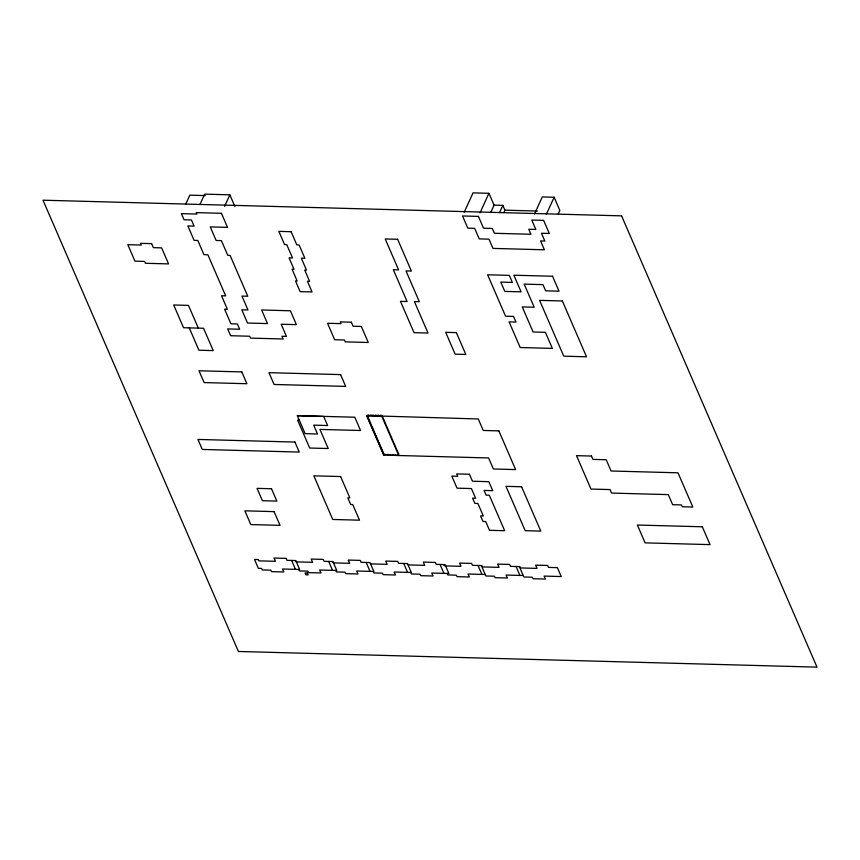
<?xml version="1.0" encoding="UTF-8"?>
<svg xmlns="http://www.w3.org/2000/svg" width="860" height="860" viewBox="0 0 860 860"><rect width="100%" height="100%" fill="white"/><g stroke="black" fill="none" stroke-linecap="round" stroke-linejoin="round"><path stroke-width="1.29" d="M185.609 204.411L189.823 195.166L205.303 195.585M199.939 204.54L204.68 194.145L229.856 194.833L234.93 206.54M224.6 206.378L229.856 194.833M464.185 212.312L473.043 192.866L488.931 193.296L494.059 205.131L490.737 212.42M480.063 212.743L488.931 193.296M499.51 212.656L502.831 205.368L494.059 205.131M503.799 212.603L504.906 210.173L502.831 205.368M534.533 213.947L542.294 196.929L554.141 197.252L559.828 210.388L558.172 214.032M546.39 214.269L554.141 197.252M504.906 210.173L537.511 211.055M367.919 414.961L368.843 414.982M370.402 415.025L371.327 415.047M372.885 415.09L373.81 415.122M375.358 415.165L376.293 415.187M377.841 415.229L378.776 415.251M380.324 415.294L381.26 415.315M297.334 415.67L323.693 416.455L327.628 425.528L313.696 425.152L317.534 433.988L305.128 433.655L297.334 415.67L354.793 417.218L360.544 430.505L319.931 429.409L328.208 448.522L309.686 448.028L297.614 420.142L299.291 420.196M385 454.402L385.925 454.424M387.473 454.467L388.408 454.488M389.956 454.531L390.892 454.553M392.44 454.596L393.364 454.628M394.923 454.671L395.847 454.693M397.406 454.736L398.331 454.757M407.522 563.579L398.599 563.343L397.75 561.397L385.721 561.075L387.129 564.332L370.52 563.88M408.091 564.902L424.7 565.353L423.292 562.096L435.332 562.418L436.171 564.353L445.039 564.601L448.898 573.502L431.763 573.039L433.053 576.007L420.723 575.673L420.078 574.2L411.521 573.964L410.876 572.47M485.201 574.48L468.066 574.018L469.356 576.985L457.025 576.651L456.38 575.179L447.834 574.942L447.189 573.459M523.213 575.512L506.088 575.05L507.368 578.017L495.037 577.683L494.403 576.211L485.846 575.974L481.342 565.579M519.365 566.611L523.858 577.006L532.415 577.232L533.049 578.716L545.39 579.049L544.101 576.082L561.236 576.544L557.377 567.643L548.508 567.396L547.659 565.461L535.63 565.138L537.038 568.395L520.429 567.944L519.859 566.622L510.485 566.375L509.647 564.429L497.617 564.106L499.026 567.363L482.417 566.912L481.847 565.59L472.473 565.342L471.635 563.397L459.595 563.074L461.003 566.332L444.394 565.88L443.825 564.568M516.075 566.525L519.934 575.426M478.063 565.493L481.923 574.394M382.27 415.896L382.56 416.573M383.044 417.691L383.334 418.368M383.829 419.487L384.119 420.164M384.603 421.282L384.893 421.948M385.377 423.077L385.667 423.743M386.151 424.862L386.441 425.539M386.925 426.657L387.226 427.334M387.709 428.452L388 429.118M388.483 430.247L388.774 430.914M389.257 432.032L389.548 432.709M390.031 433.827L390.322 434.504M390.805 435.622L391.106 436.289M391.59 437.417L391.88 438.084M392.364 439.202L392.654 439.879M393.138 440.997L393.428 441.675M393.912 442.792L394.202 443.459M394.697 444.588L394.987 445.254M395.471 446.372L395.761 447.05M396.245 448.167L396.535 448.845M397.019 449.963L397.309 450.64M397.793 451.758L398.083 452.425M398.578 453.553L398.868 454.22M398.771 455.52L381.69 416.079L366.801 415.681L383.882 455.112M440.051 564.461L443.9 573.362M367.381 415.498L367.671 416.175M368.166 417.293L368.456 417.96M368.94 419.089L369.23 419.755M369.714 420.873L370.004 421.55M370.488 422.668L370.778 423.346M371.262 424.464L371.552 425.13M372.047 426.259L372.337 426.925M372.821 428.043L373.111 428.721M373.595 429.839L373.885 430.516M374.369 431.634L374.659 432.3M375.143 433.429L375.444 434.096M375.927 435.214L376.218 435.891M376.702 437.009L376.992 437.686M377.475 438.804L377.766 439.471M378.25 440.599L378.54 441.266M379.034 442.384L379.325 443.061M379.808 444.179L380.098 444.856M380.582 445.974L380.873 446.652M381.356 447.77L381.646 448.436M382.13 449.554L382.421 450.231M382.915 451.349L383.205 452.027M383.689 453.145L383.979 453.822M407.468 563.579L411.327 572.48L394.192 572.018L395.482 574.985L383.151 574.652L382.506 573.179L373.95 572.943L373.304 571.459M403.738 563.483L407.597 572.384M366.166 562.462L370.026 571.362M332.465 561.548L333.035 562.87L349.644 563.321L348.236 560.064L360.275 560.387L361.114 562.322L369.983 562.569L373.842 571.47L356.707 571.008L357.996 573.975L345.666 573.641L345.021 572.169L336.475 571.932L335.83 570.438M328.692 561.451L332.54 570.352M198.316 328.122L188.469 305.386L173.688 304.977L183.535 327.724L203.562 328.262L213.237 350.611L198.918 350.224L189.243 327.875M295.399 560.548L295.969 561.87L312.578 562.311L311.169 559.054L323.199 559.387L324.048 561.322L332.917 561.558L336.776 570.47L319.64 569.997L320.93 572.964L308.589 572.631L307.955 571.158L299.398 570.933L298.753 569.438M291.615 560.441L295.474 569.352M621.597 215.86L43 200.197L238.403 651.471L817 667.134L621.597 215.86M478.407 216.398L462.519 215.968L467.808 228.169L474.677 228.351L479.246 238.897L488.964 239.155L492.973 248.4L544.423 249.798L540.574 240.918L544.842 241.036L541.477 233.264L549.303 233.479L543.617 220.353L531.77 220.031L535.844 229.459L528.739 229.265L530.899 234.264L494.382 233.275L492.307 228.47L483.535 228.222L478.407 216.398M221.439 213.301L196.252 212.624L196.875 214.065L181.395 213.645L184.051 219.773L191.447 219.977L194.102 226.105L187.856 225.933L194.102 240.349L197.8 240.445L203.96 254.667L207.883 254.775L225.685 295.872L221.525 295.765L227.373 309.277L224.6 309.202L230.921 323.801L237.392 323.973L239.671 329.24L227.663 328.918L230.609 335.723L249.712 336.238L250.518 338.109L283.144 338.99L281.962 336.271L286.444 336.389L281.177 324.231L296.41 324.639L290.411 310.772L261.633 309.987L267.514 323.575L247.529 323.037L241.789 309.793L247.97 309.955L241.961 296.087L247.766 296.248L230.072 255.377L227.76 255.312L221.407 240.617L216.129 240.477L210.249 226.889L227.524 227.362L221.439 213.301M291.11 231.705L278.866 231.372L284.574 244.562L286.756 244.627L292.529 257.957L289.057 257.86L294.012 269.287L292.077 269.234L297.162 280.994L295.507 280.951L300.129 291.637L312.051 291.959L307.428 281.274L309.6 281.338L304.73 270.083L306.504 270.137L301.333 258.193L304.881 258.29L299.108 244.96L296.818 244.896L291.11 231.705M397.632 239.284L385.226 238.951L398.621 269.889L393.342 269.739L407.102 301.537L400.481 301.355L414.036 332.669L428.033 333.056L414.391 301.548L419.304 301.677L405.995 270.932L411.392 271.083L397.632 239.284M151.629 243.627L140.578 243.326L141.33 245.046L127.817 244.681L134.956 261.161L144.652 261.418L145.458 263.278L168.571 263.902L161.626 247.874L153.37 247.648L151.629 243.627M552.55 276.254L513.882 275.211L521.085 291.841L504.82 291.4L500.789 282.101L512.356 282.413L509.303 275.361L487.62 274.781L505.562 316.211L513.517 316.426L515.957 322.059L509.088 321.877L520.192 347.526L552.356 348.397L545.401 332.325L533.114 331.992L522.256 306.912L534.178 307.235L524.17 284.123L542.961 284.628L545.649 290.831L559.021 291.196L552.55 276.254M562.365 300.978L539.596 300.366L563.762 356.169L586.531 356.792L562.365 300.978M351.342 322.21L340.291 321.909L341.033 323.639L327.531 323.274L334.658 339.743L344.355 340.001L345.161 341.861L368.273 342.484L361.34 326.456L353.084 326.23L351.342 322.21M456.37 332.616L445.684 332.325L455.133 354.169L465.819 354.46L456.37 332.616M241.81 371.928L199.015 370.778L204.121 382.571L246.906 383.721L241.81 371.928M340.592 374.605L268.965 372.67L274.071 384.463L345.698 386.398L340.592 374.605M498.854 430.881L483.245 430.452L478.278 418.971L366.693 415.627L383.786 455.112L488.609 457.95L493.382 468.99L515.624 469.592L498.854 430.881M294.926 442.062L197.94 439.438L202.272 449.447L299.258 452.07L294.926 442.062M591.476 456.047L576.501 455.639L590.981 489.06L610.062 489.577L611.578 493.081L668.284 494.618L672.649 504.691L681.421 504.927L682.216 506.755L692.827 507.045L678.003 472.806L611.084 471L606.214 459.756L592.927 459.401L591.476 456.047M469.431 474.258L456.703 473.903L457.724 476.268L451.812 476.117L457.036 488.168L471.43 488.566L475.634 498.252L472.602 498.176L474.849 503.379L477.88 503.455L483.309 515.989L480.579 515.914L482.987 521.472L485.717 521.547L489.501 530.298L504.669 530.706L489.308 495.242L486.126 495.156L484.072 490.426L492.715 490.662L488.824 481.675L472.452 481.224L469.431 474.258M340.614 476.548L313.846 475.827L332.745 519.462L359.512 520.192L352.74 504.573L350.687 504.519L347.784 497.8L349.837 497.854L340.614 476.548M521.59 486.76L505.981 486.341L525.181 530.674L540.789 531.104L521.59 486.76M271.502 488.749L257.054 488.362L262.407 500.724L276.845 501.111L271.502 488.749M274.093 511.625L244.863 510.829L250.808 524.568L280.037 525.352L274.093 511.625M702.308 526.782L637.389 525.03L645.107 542.864L710.038 544.627L702.308 526.782M286.079 558.376L274.039 558.054L275.458 561.311L258.849 560.86L258.269 559.548L254.495 559.441L258.344 568.342L261.633 568.428L262.278 569.922L270.825 570.159L271.47 571.631L283.8 571.964L282.521 568.997L299.645 569.46L295.797 560.559L286.917 560.322L286.079 558.376M307.375 573.061L305.063 572.996L305.848 574.803L308.16 574.867L307.375 573.061"/></g></svg>
